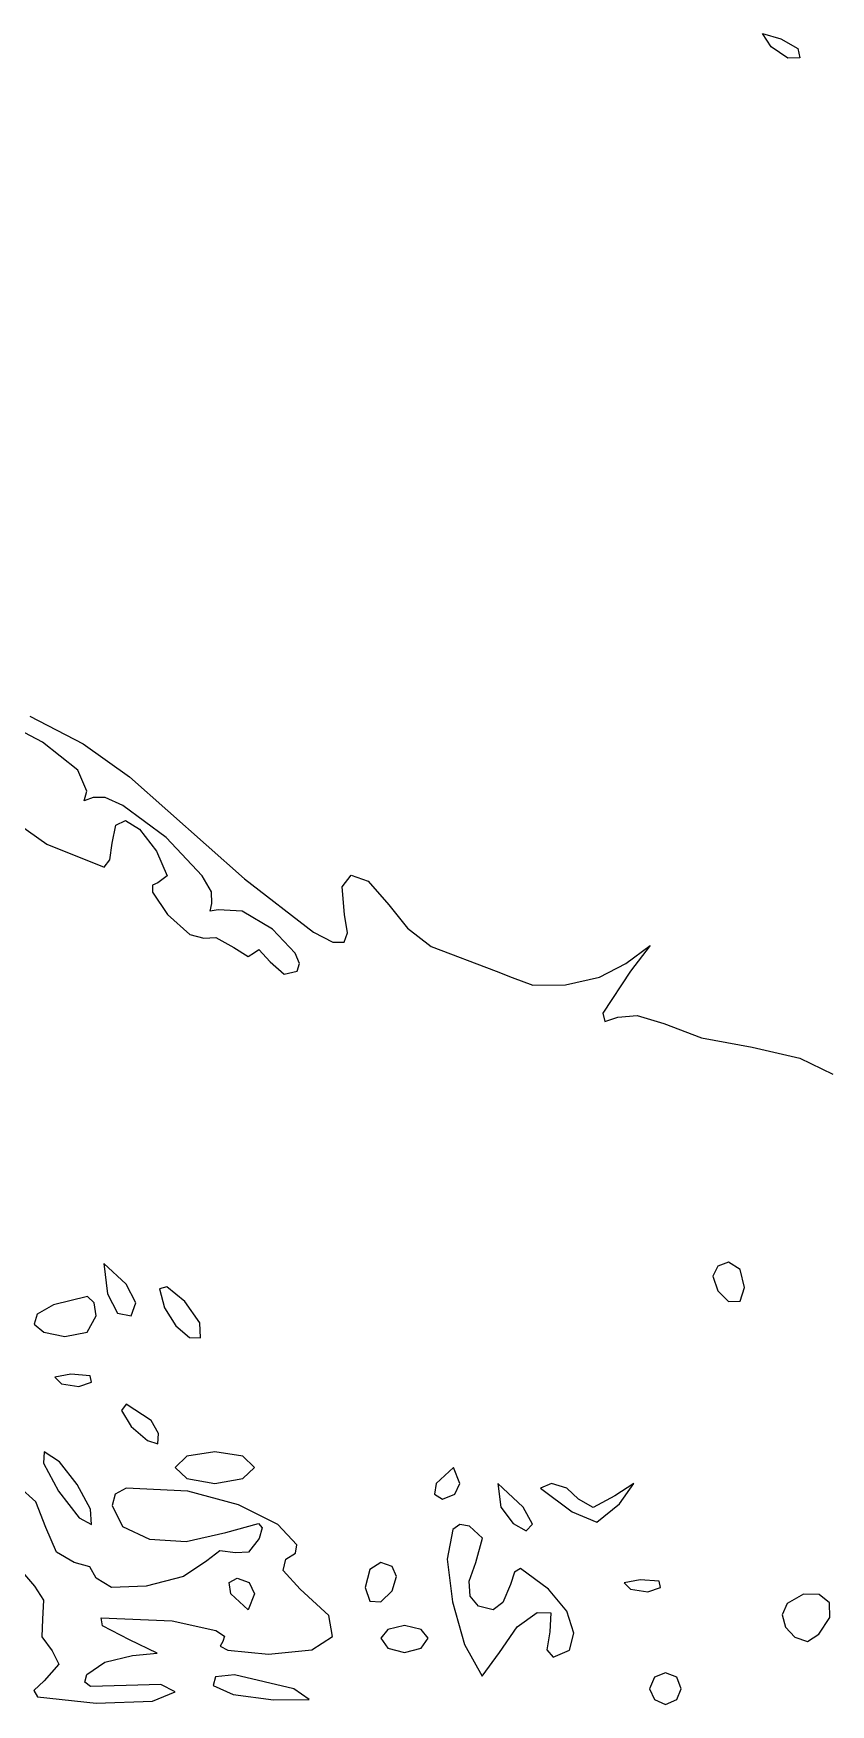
# Model space of a CAD drawing. Extents: x 0 to 282, y 0 to 282.
# Drawn here: x 208.15 to 225.94, y 0 to 37.31 of the extents above; entities that cross this region are included whole.
import ezdxf

# ---------------------------------------------------------------- set-up
doc = ezdxf.new("R2010")
doc.units = 0

msp = doc.modelspace()

# ---------------------------------------------------------------- linework, layer by layer
at = {"layer": 'Layer 1'}
for p, q in [((224.613237, 37.006101), (224.414799, 37.305962)), ((224.414799, 37.305962), (224.824904, 37.18249)), ((224.983653, 36.750337), (224.613237, 37.006101)), ((224.824904, 37.18249), (225.20855, 36.970823)), ((225.20855, 36.970823), (225.248238, 36.759156)), ((225.248237, 36.759156), (224.983653, 36.750337)), ((225.248238, 36.759156), (225.248237, 36.759156)), ((208.064011, 22.065944), (209.255189, 21.449685)), ((208.350645, 21.48386), (207.3998, 21.983812)), ((209.135575, 20.85768), (208.350645, 21.48386)), ((209.255189, 21.449685), (210.290925, 20.707749)), ((209.338423, 20.39025), (209.135575, 20.85768)), ((210.290925, 20.707749), (212.861244, 18.432332)), ((209.276687, 20.174174), (209.338423, 20.39025)), ((209.479534, 20.249139), (209.276687, 20.174174)), ((209.748045, 20.248865), (209.479534, 20.249139)), ((210.145955, 20.068344), (209.748045, 20.248865)), ((207.327594, 20.002203), (208.447665, 19.204042)), ((211.106725, 19.358378), (210.145955, 20.068344)), ((209.902873, 19.22609), (209.982799, 19.630131)), ((209.982799, 19.630131), (210.198324, 19.733208)), ((210.198324, 19.733208), (210.513068, 19.538629)), ((210.513068, 19.538629), (210.890651, 19.049701)), ((208.447665, 19.204042), (209.726484, 18.696923)), ((209.854366, 18.855673), (209.902873, 19.22609)), ((210.890651, 19.049701), (211.133186, 18.498485)), ((211.91536, 18.502891), (211.106725, 19.358378)), ((209.726484, 18.696923), (209.854366, 18.855673)), ((210.925929, 18.344145), (210.805212, 18.288472)), ((210.805212, 18.288472), (210.806866, 18.136888)), ((211.133186, 18.498485), (210.925929, 18.344145)), ((212.1231, 18.140466), (211.91536, 18.502891)), ((212.861244, 18.432332), (214.39638, 17.241708)), ((215.034686, 18.257042), (215.238636, 18.511705)), ((215.238636, 18.511705), (215.614564, 18.382721)), ((215.614564, 18.382721), (216.076483, 17.850246)), ((210.806866, 18.136888), (211.137596, 17.638589)), ((212.125374, 17.885529), (212.1231, 18.140466)), ((215.088705, 17.638579), (215.034686, 18.257042)), ((211.137596, 17.638589), (211.635895, 17.188797)), ((212.090096, 17.70914), (212.125374, 17.885529)), ((212.266485, 17.744418), (212.090096, 17.70914)), ((212.805023, 17.712999), (212.266485, 17.744418)), ((213.47916, 17.307857), (212.805023, 17.712999)), ((215.156023, 17.229303), (215.088705, 17.638579)), ((216.076483, 17.850246), (216.495957, 17.331)), ((211.635895, 17.188797), (211.948985, 17.109422)), ((213.987931, 16.777038), (213.47916, 17.307857)), ((214.39638, 17.241708), (214.832598, 17.015985)), ((215.078233, 17.016811), (215.156023, 17.229303)), ((216.495957, 17.331), (217.024572, 16.924201)), ((211.948985, 17.109422), (212.217978, 17.122651)), ((212.217978, 17.122651), (212.619263, 16.897755)), ((212.619263, 16.897755), (212.941173, 16.699317)), ((212.941173, 16.699317), (213.077874, 16.791922)), ((213.077874, 16.791922), (213.174888, 16.858068)), ((213.174888, 16.858068), (213.430652, 16.580255)), ((214.832598, 17.015985), (215.078233, 17.016811)), ((217.024572, 16.924201), (218.475373, 16.368576)), ((221.368151, 16.544965), (221.910547, 16.94625)), ((221.910547, 16.94625), (221.473984, 16.368576)), ((213.430652, 16.580255), (213.743742, 16.302442)), ((214.086254, 16.542014), (213.987931, 16.777038)), ((214.030375, 16.368588), (214.086254, 16.542014)), ((220.782762, 16.237387), (221.368151, 16.544965)), ((213.743742, 16.302442), (214.030375, 16.368588)), ((218.475373, 16.368576), (218.828151, 16.227465)), ((218.828151, 16.227465), (219.29448, 16.058793)), ((219.29448, 16.058793), (220.018778, 16.068715)), ((220.018778, 16.068715), (220.782762, 16.237387)), ((221.473984, 16.368576), (220.856622, 15.433715)), ((220.856622, 15.433715), (220.898515, 15.247403)), ((220.898515, 15.247403), (221.191762, 15.345516)), ((221.191762, 15.345516), (221.623915, 15.380793)), ((221.623915, 15.380793), (222.214822, 15.204405)), ((222.214822, 15.204405), (223.057079, 14.886905)), ((223.057079, 14.886905), (224.190382, 14.675238)), ((224.190382, 14.675238), (225.248718, 14.428293)), ((225.248718, 14.428293), (225.989552, 14.075515)), ((210.220334, 9.383897), (209.717625, 9.846918)), ((209.717625, 9.846918), (209.797, 9.17223)), ((223.418243, 9.785176), (223.308, 9.56028)), ((223.660778, 9.87778), (223.418243, 9.785176)), ((223.916542, 9.71462), (223.660778, 9.87778)), ((224.013556, 9.313335), (223.916542, 9.71462)), ((210.432, 8.964973), (210.220334, 9.383897)), ((223.308, 9.56028), (223.418243, 9.23837)), ((223.308, 9.56028), (223.308, 9.56028)), ((209.352063, 9.106078), (208.598, 8.92528)), ((209.505853, 8.969928), (209.352063, 9.106078)), ((209.550501, 8.678335), (209.505853, 8.969928)), ((209.797, 9.17223), (210.021896, 8.740077)), ((209.797, 9.17223), (209.797, 9.17223)), ((210.326167, 8.678341), (210.432, 8.964973)), ((211.12416, 9.322158), (210.961, 9.278061)), ((210.961, 9.278061), (210.961, 9.27806)), ((210.961, 9.27806), (211.069589, 8.854175)), ((211.525445, 8.995839), (211.12416, 9.322158)), ((211.860584, 8.523999), (211.525445, 8.995839)), ((223.418243, 9.23837), (223.660778, 8.995835)), ((223.660778, 8.995835), (223.916542, 9.009064)), ((223.916542, 9.009064), (224.013556, 9.313335)), ((208.229788, 8.715818), (208.165847, 8.493127)), ((208.598, 8.92528), (208.229788, 8.715818)), ((208.598, 8.92528), (208.598, 8.92528)), ((209.343244, 8.316738), (209.550501, 8.678335)), ((210.021896, 8.740077), (210.326167, 8.678341)), ((211.069589, 8.854175), (211.327007, 8.453441)), ((208.165847, 8.493127), (208.379719, 8.310123)), ((208.379719, 8.310123), (208.844945, 8.219724)), ((208.844945, 8.219724), (209.343244, 8.316738)), ((211.327007, 8.453441), (211.630727, 8.191614)), ((211.878223, 8.18445), (211.860584, 8.523999)), ((211.630727, 8.191614), (211.878223, 8.18445)), ((208.985667, 7.373057), (208.628479, 7.306911)), ((208.628479, 7.306911), (208.774, 7.16139)), ((208.774, 7.16139), (209.162056, 7.099654)), ((208.774, 7.16139), (208.774, 7.16139)), ((209.41341, 7.337779), (208.985667, 7.373057)), ((209.162056, 7.099654), (209.444278, 7.196668)), ((209.444278, 7.196668), (209.41341, 7.337779)), ((210.220167, 6.702779), (210.114334, 6.561668)), ((210.114334, 6.561668), (210.326, 6.20889)), ((210.771383, 6.341182), (210.220167, 6.702779)), ((210.326, 6.20889), (210.692007, 5.8958)), ((210.326, 6.20889), (210.326, 6.20889)), ((210.939503, 6.047935), (210.771383, 6.341182)), ((210.925723, 5.820834), (210.939503, 6.047935)), ((208.385504, 5.644446), (208.372275, 5.388682)), ((208.72946, 5.420652), (208.385504, 5.644446)), ((210.692007, 5.8958), (210.925723, 5.820834)), ((212.195945, 5.644448), (211.569764, 5.547434)), ((212.822126, 5.547434), (212.195945, 5.644448)), ((208.372275, 5.388682), (208.703004, 4.762501)), ((209.126334, 4.912431), (208.72946, 5.420652)), ((211.569764, 5.547434), (211.314, 5.29167)), ((211.314, 5.29167), (211.569764, 5.049135)), ((211.314, 5.29167), (211.314, 5.29167)), ((213.07789, 5.29167), (212.822126, 5.547434)), ((212.822126, 5.049135), (213.07789, 5.29167)), ((217.523056, 5.291668), (217.135, 4.93889)), ((217.664167, 4.93889), (217.523056, 5.291668)), ((208.200729, 4.528475), (207.821492, 4.868024)), ((209.417376, 4.364522), (209.126334, 4.912431)), ((211.569764, 5.049135), (212.195945, 4.938892)), ((212.195945, 4.938892), (212.822126, 5.049135)), ((217.135, 4.93889), (217.099722, 4.696355)), ((217.135, 4.93889), (217.135, 4.93889)), ((217.549514, 4.696355), (217.664167, 4.93889)), ((219.074889, 4.40972), (218.510444, 4.938887)), ((218.510444, 4.938887), (218.581, 4.40972)), ((219.709941, 4.938893), (219.462996, 4.83306)), ((220.04949, 4.82865), (219.709941, 4.938893)), ((221.544386, 4.938894), (221.121053, 4.656671)), ((221.226886, 4.480282), (221.544386, 4.938894)), ((208.421215, 3.950801), (208.200729, 4.528475)), ((208.703004, 4.762501), (208.703, 4.7625)), ((208.703, 4.7625), (209.166021, 4.167187)), ((209.969033, 4.697698), (209.902887, 4.44469)), ((210.220386, 4.828336), (209.969033, 4.697698)), ((211.596217, 4.76219), (210.220386, 4.828336)), ((212.726758, 4.460672), (211.596217, 4.76219)), ((217.099722, 4.696355), (217.276111, 4.586112)), ((217.276111, 4.586112), (217.549514, 4.696355)), ((219.462996, 4.83306), (219.463, 4.83306)), ((219.463, 4.83306), (220.168556, 4.303893)), ((220.309664, 4.586115), (220.04949, 4.82865)), ((220.635983, 4.396497), (220.309664, 4.586115)), ((221.121053, 4.656671), (220.635983, 4.396497)), ((220.724181, 4.074587), (221.226886, 4.480282)), ((209.166021, 4.167187), (209.443834, 4.021666)), ((209.443834, 4.021666), (209.417376, 4.364522)), ((209.902887, 4.44469), (210.136051, 3.973953)), ((213.602639, 4.016942), (212.726758, 4.460672)), ((218.581, 4.40972), (218.849993, 4.039303)), ((218.581, 4.40972), (218.581, 4.40972)), ((219.282147, 4.026074), (219.074889, 4.40972)), ((220.168556, 4.303893), (220.724181, 4.074587)), ((208.65934, 3.403995), (208.421215, 3.950801)), ((210.136051, 3.973953), (210.736323, 3.695039)), ((211.554878, 3.64102), (212.442887, 3.844967)), ((212.442887, 3.844967), (213.170492, 4.038995)), ((213.170492, 4.038995), (213.251521, 3.944186)), ((213.251521, 3.944186), (213.183721, 3.703856)), ((214.022113, 3.566599), (213.602639, 4.016942)), ((217.509884, 3.907019), (217.382002, 3.24556)), ((217.664775, 4.019467), (217.509884, 3.907019)), ((217.875891, 3.986394), (217.664775, 4.019467)), ((218.171342, 3.712991), (217.875891, 3.986394)), ((218.849993, 4.039303), (219.145445, 3.880553)), ((219.145445, 3.880553), (219.282147, 4.026074)), ((209.056215, 3.174689), (208.65934, 3.403995)), ((210.736323, 3.695039), (211.554878, 3.64102)), ((212.310596, 3.430454), (212.019554, 3.209967)), ((212.654554, 3.386356), (212.310596, 3.430454)), ((212.945596, 3.399585), (212.654554, 3.386356)), ((213.183721, 3.703856), (212.945596, 3.399585)), ((213.783437, 3.24524), (213.997653, 3.381322)), ((213.997653, 3.381322), (214.022113, 3.566599)), ((218.017002, 3.175005), (218.171342, 3.712991)), ((209.408993, 3.077676), (209.056215, 3.174689)), ((209.550104, 2.821911), (209.408993, 3.077676)), ((212.019554, 3.209967), (211.499757, 2.861599)), ((213.717291, 2.989477), (213.783437, 3.24524)), ((214.100937, 2.574962), (213.717291, 2.989477)), ((215.657243, 3.011845), (215.547, 2.61056)), ((215.899778, 3.175005), (215.657243, 3.011845)), ((216.155542, 3.082401), (215.899778, 3.175005)), ((216.252556, 2.857505), (216.155542, 3.082401)), ((217.382, 3.24556), (217.496653, 2.293061)), ((217.382002, 3.24556), (217.382, 3.24556)), ((217.869276, 2.756634), (218.017002, 3.175005)), ((219.018009, 3.038308), (218.880757, 2.957279)), ((219.639781, 2.575287), (219.018009, 3.038308)), ((207.949358, 2.90128), (208.174254, 2.645515)), ((208.174254, 2.645515), (208.368282, 2.328015)), ((209.891307, 2.614655), (209.550104, 2.821911)), ((210.665767, 2.645523), (209.891307, 2.614655)), ((211.499757, 2.861599), (210.665767, 2.645523)), ((212.51515, 2.724886), (212.691539, 2.8219)), ((212.550428, 2.469122), (212.51515, 2.724886)), ((212.691539, 2.8219), (212.964942, 2.724886)), ((212.964942, 2.724886), (213.079595, 2.469122)), ((216.155542, 2.535595), (216.252556, 2.857505)), ((217.893529, 2.420945), (217.869276, 2.756634)), ((218.793114, 2.68112), (218.625544, 2.279835)), ((218.880757, 2.957279), (218.793114, 2.68112)), ((221.685667, 2.786947), (221.328479, 2.720801)), ((221.328479, 2.720801), (221.474, 2.57528)), ((222.11341, 2.751669), (221.685667, 2.786947)), ((222.144278, 2.610558), (222.11341, 2.751669)), ((208.368282, 2.328015), (208.350643, 1.904681)), ((212.938484, 2.116344), (212.550428, 2.469122)), ((213.079595, 2.469122), (212.938484, 2.116344)), ((213.079595, 2.469122), (213.079595, 2.469122)), ((214.739797, 1.986815), (214.100937, 2.574962)), ((215.547, 2.61056), (215.657243, 2.306289)), ((215.547, 2.61056), (215.547, 2.61056)), ((215.657243, 2.306289), (215.899778, 2.29306)), ((215.899778, 2.29306), (216.155542, 2.535595)), ((217.496653, 2.293061), (217.770056, 1.34056)), ((218.076533, 2.197704), (217.893529, 2.420945)), ((218.625544, 2.279835), (218.405058, 2.116675)), ((220.048231, 2.085254), (219.639781, 2.575287)), ((221.474, 2.57528), (221.862056, 2.513544)), ((221.474, 2.57528), (221.474, 2.57528)), ((221.862056, 2.513544), (222.144278, 2.610558)), ((224.967, 2.25778), (224.860064, 2.006426)), ((225.334109, 2.461179), (224.966999, 2.25778)), ((224.966999, 2.25778), (224.967, 2.25778)), ((225.681375, 2.456218), (225.334109, 2.461179)), ((225.909578, 2.272663), (225.681375, 2.456218)), ((225.9195, 1.94028), (225.909578, 2.272663)), ((208.350643, 1.904681), (208.337414, 1.512216)), ((209.685693, 1.755303), (209.655928, 1.935551)), ((209.655928, 1.935551), (211.243431, 1.869405)), ((211.243431, 1.869405), (212.217982, 1.653329)), ((214.819723, 1.521038), (214.739797, 1.986815)), ((218.405058, 2.116675), (218.076533, 2.197704)), ((218.9458, 1.731924), (219.388426, 2.054937)), ((219.388426, 2.054937), (219.692146, 2.04722)), ((219.692146, 2.04722), (219.675058, 1.622782)), ((220.208635, 1.591914), (220.048231, 2.085254)), ((224.860064, 2.006426), (224.931722, 1.728613)), ((225.672555, 1.569863), (225.9195, 1.94028)), ((208.337414, 1.512216), (208.56231, 1.199125)), ((210.29093, 1.446071), (209.685693, 1.755303)), ((212.217982, 1.653329), (212.409254, 1.527101)), ((212.409254, 1.527101), (212.372321, 1.410794)), ((214.363868, 1.220625), (214.819723, 1.521038)), ((216.05875, 1.675698), (215.9, 1.48167)), ((216.429167, 1.763892), (216.05875, 1.675698)), ((216.799584, 1.675698), (216.429167, 1.763892)), ((216.958334, 1.48167), (216.799584, 1.675698)), ((218.546168, 1.164171), (218.9458, 1.731924)), ((219.675058, 1.622782), (219.604502, 1.221497)), ((220.11107, 1.211024), (220.208635, 1.591914)), ((224.931722, 1.728613), (225.135672, 1.503717)), ((225.135672, 1.503717), (225.425611, 1.411113)), ((225.425611, 1.411113), (225.672555, 1.569863)), ((208.56231, 1.199125), (208.712241, 0.903674)), ((210.908292, 1.15062), (210.29093, 1.446071)), ((210.361486, 1.093293), (210.908292, 1.15062)), ((212.372321, 1.410794), (212.313892, 1.307166)), ((212.313892, 1.307166), (212.486974, 1.216767)), ((212.486974, 1.216767), (213.395381, 1.128572)), ((213.395381, 1.128572), (214.363868, 1.220625)), ((215.9, 1.48167), (216.05875, 1.256774)), ((215.9, 1.48167), (215.9, 1.48167)), ((216.05875, 1.256774), (216.429167, 1.16417)), ((216.429167, 1.16417), (216.799584, 1.256774)), ((216.799584, 1.256774), (216.958334, 1.48167)), ((217.770056, 1.34056), (218.158112, 0.630594)), ((218.158112, 0.630594), (218.546168, 1.164171)), ((219.604502, 1.221497), (219.745614, 1.058337)), ((219.745614, 1.058337), (220.11107, 1.211024)), ((208.712241, 0.903674), (208.385921, 0.528847)), ((209.338426, 0.669959), (209.744121, 0.947772)), ((209.744121, 0.947772), (210.361486, 1.093293)), ((208.385921, 0.528847), (208.156064, 0.312771)), ((209.292677, 0.497429), (209.338426, 0.669959)), ((209.422212, 0.400966), (209.292677, 0.497429)), ((210.220371, 0.423014), (209.422212, 0.400966)), ((210.992071, 0.445063), (210.220371, 0.423014)), ((211.313981, 0.281903), (210.992071, 0.445063)), ((212.161001, 0.423335), (212.161, 0.423334)), ((212.161, 0.423334), (212.606383, 0.224897)), ((212.21392, 0.615709), (212.161001, 0.423335)), ((212.637254, 0.66587), (212.21392, 0.615709)), ((213.960171, 0.352779), (212.637254, 0.66587)), ((222.007243, 0.608542), (221.897, 0.352778)), ((222.249778, 0.705556), (222.007243, 0.608542)), ((222.505542, 0.608542), (222.249778, 0.705556)), ((222.602556, 0.352778), (222.505542, 0.608542)), ((208.156064, 0.312771), (208.2404, 0.176069)), ((208.2404, 0.176069), (209.550091, 0.034958)), ((209.550091, 0.034958), (210.802453, 0.079056)), ((210.802453, 0.079056), (211.313981, 0.281903)), ((212.606383, 0.224897), (213.50156, 0.105834)), ((213.50156, 0.105834), (214.299722, 0.110244)), ((214.299722, 0.110244), (213.960171, 0.352779)), ((221.897, 0.352778), (222.007243, 0.110243)), ((221.897, 0.352778), (221.897, 0.352778)), ((222.007243, 0.110243), (222.249778, 0)), ((222.249778, 0), (222.505542, 0.110243)), ((222.505542, 0.110243), (222.602556, 0.352778))]:
    msp.add_line(p, q, dxfattribs=at)

doc.saveas('drawing.dxf')
